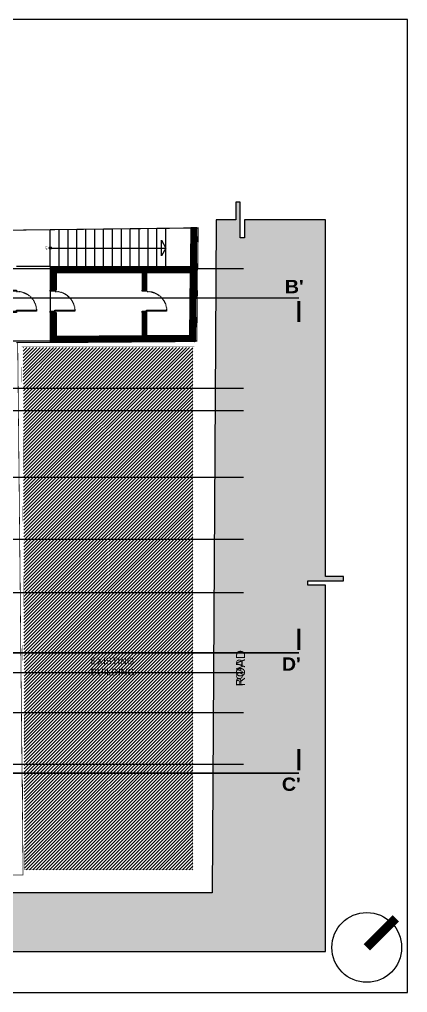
# Model space of a CAD drawing. Header units: inches. Extents: x -8790 to -5834, y -1746 to 1584.
# Drawn here: x -7896 to -7372, y 270 to 1584 of the extents above; entities that cross this region are included whole.
import ezdxf

# ---------------------------------------------------------------- set-up
doc = ezdxf.new("R2010")
doc.units = ezdxf.units.IN
doc.header["$MEASUREMENT"] = 0
for name, pattern in [('CENTERX2', [4, 2.5, -0.5, 0.5, -0.5]), ('DASHED2', [0.375, 0.25, -0.125]), ('Z-1000$0$ACAD_ISO04W100', [30, 24, -3, 0, -3]), ('Z-1001$0$CENTERX2', [4, 2.5, -0.5, 0.5, -0.5])]:
    doc.linetypes.add(name, pattern=pattern)
for name, color, linetype in [('A-TXT-MISC', 11, 'Continuous'), ('P-HATCH', 251, 'Continuous'), ('P-RCC5-SLAB', 12, 'Continuous'), ('P-XREF', 7, 'Continuous'), ('Z-1000$0$A-TXT-MISC', 11, 'Continuous'), ('Z-1000$0$A-TXT-MISC @ 48', 11, 'Continuous'), ('Z-1000$0$A-TXT-MISC @ 64', 11, 'Continuous'), ('Z-1000$0$CN-HATCH', 252, 'Continuous'), ('Z-1000$0$P-MISC', 252, 'Continuous'), ('Z-1000$0$P-ROADMISC', 8, 'Continuous'), ('Z-1000$0$P-STAIRS', 13, 'Continuous'), ('Z-1000$0$Z-OPTIMISED BOUNDARY', 1, 'Z-1000$0$ACAD_ISO04W100'), ('Z-1001$0$Z-CLINE', 34, 'Z-1001$0$CENTERX2')]:
    doc.layers.add(name, color=color, linetype=linetype)
doc.styles.add('P-T-RM', font='GOTHIC.TTF')
doc.styles.get("Standard").update_dxf_attribs({"font": 'GOTHIC.TTF'})
doc.styles.add('Z-1000$0$Annotative', font='arial.ttf')

# ---------------------------------------------------------------- blocks, each defined once
blk = doc.blocks.new('*U60')
at = {"layer": 'Z-1000$0$A-TXT-MISC @ 48', "insert": (2191.6, 538.2), "char_height": 9, "attachment_point": 1, "rotation": 90, "style": 'Z-1000$0$Annotative'}
blk.add_mtext_dynamic_manual_height_columns('ROAD', width=69.368, gutter_width=48, heights=[0], dxfattribs=at)
at = {"layer": 'Z-1000$0$A-TXT-MISC @ 64', "insert": (2191.6, 538.2), "char_height": 12, "attachment_point": 1, "rotation": 90, "style": 'Z-1000$0$Annotative'}
blk.add_mtext_dynamic_manual_height_columns('ROAD', width=92.49, gutter_width=64, heights=[0], dxfattribs=at)
blk = doc.blocks.new('Z-1000')
at = {"layer": 'Z-1000$0$CN-HATCH'}
h = blk.add_hatch(dxfattribs=at)
h.set_pattern_fill('ANSI31', color=256, angle=-45)
h.set_pattern_definition([(45, (-1154.7943, 2116.0214), (-2.245064, 2.245064), [])])
h.paths.add_polyline_path([(1904.2, 995.4), (2133.2, 995.4), (2133.2, 289.9), (1905.9, 289.9)])
at = {"layer": 'Z-1000$0$P-MISC'}
h = blk.add_hatch(dxfattribs=at)
h.set_pattern_fill('ANGLE', color=256)
h.set_pattern_definition([(0, (0, 0), (0, 6.985), [5.08, -1.905]), (90, (0, 0), (-6.985, 4e-16), [5.08, -1.905])])
h.paths.add_polyline_path([(2312.5, 179.3), (2312.5, 674.4), (2288.5, 674.4), (2288.5, 680.4), (2336.5, 680.4), (2336.5, 686.4), (2312.5, 686.4), (2312.5, 1168), (2203.1, 1168), (2203.1, 1144), (2197.1, 1144), (2197.1, 1192), (2191.1, 1192), (2191.1, 1168), (2164.7, 1167.9), (2163.7, 1003.7), (2159.2, 258.9), (1061.3, 259), (1061.3, 225.3), (1037.3, 225.3), (1037.3, 219.3), (1085.3, 219.3), (1085.3, 213.3), (1061.3, 213.3), (1061.3, 179.3), (1599.7, 179.3), (1605.7, 179.3), (1611.7, 179.3)])
at = {"layer": 'Z-1000$0$P-MISC', "color": 5, "lineweight": -3, "true_color": 0x1a1aff, "const_width": 0.05, "elevation": -2.4}
blk.add_lwpolyline([(1902.2, 997.4), (2135.2, 997.4), (2135.2, 287.9), (1903.9, 287.9)], close=True, dxfattribs=at)
at = {"layer": 'Z-1000$0$P-MISC', "color": 1, "const_width": 12}
blk.add_lwpolyline([(2368.1, 185), (2407.4, 224.3)], dxfattribs=at)
at = {"layer": 'Z-1000$0$P-MISC'}
blk.add_circle((2368.1, 185), 47.1, dxfattribs=at)
at = {"layer": 'Z-1000$0$P-ROADMISC', "lineweight": -3}
blk.add_lwpolyline([(1611.7, 179.3), (2312.5, 179.3), (2312.5, 674.4), (2288.5, 674.4), (2288.5, 680.4), (2336.5, 680.4), (2336.5, 686.4), (2312.5, 686.4), (2312.5, 1168), (2203.1, 1168), (2203.1, 1144), (2197.1, 1144), (2197.1, 1192), (2191.1, 1192), (2191.1, 1168), (2164.7, 1167.9), (2163.7, 1003.7), (2159.2, 258.9), (1061.3, 259)], dxfattribs=at)
at = {"layer": 'Z-1000$0$P-STAIRS'}
blk.add_lwpolyline([(1005.4, 124.1), (2423.1, 124.1), (2423.1, 1438.9), (1005.4, 1438.9)], close=True, dxfattribs=at)
at = {"layer": 'Z-1000$0$P-STAIRS', "lineweight": -3, "const_width": 0.1, "elevation": -2.4}
blk.add_lwpolyline([(1904.2, 995.4), (2133.2, 995.4), (2133.2, 289.9), (1905.9, 289.9)], close=True, dxfattribs=at)
at = {"layer": 'Z-1000$0$Z-OPTIMISED BOUNDARY', "color": 1, "lineweight": -3, "ltscale": 0.01, "true_color": 0xef0b0b, "const_width": 1}
blk.add_lwpolyline([(1262.7, 1146.5), (1262.6, 785.7), (1259.3, 753.7), (1261.7, 638.6), (1245.2, 283), (1904, 283), (1896.7, 1002), (2138.7, 1003.9), (2140.6, 1157.5), (1262.7, 1146.5)], dxfattribs=at)
at = {"layer": 'Z-1000$0$A-TXT-MISC', "color": 2}
blk.add_blockref('*U60', (0, 0), dxfattribs=at)
at = {"layer": 'Z-1000$0$A-TXT-MISC @ 48', "insert": (1995.3, 576.5), "char_height": 9, "attachment_point": 1, "style": 'Z-1000$0$Annotative'}
blk.add_mtext_dynamic_manual_height_columns('EXISTING BUILDING', width=69.368, gutter_width=48, heights=[0], dxfattribs=at)
blk = doc.blocks.new('Z-1001')
at = {"layer": 'Z-1001$0$Z-CLINE', "ltscale": 0.1}
for p, q in [((1853.1804, 1102.0826), (940.9989, 1102.0826)), ((1790.0974, 1004.0826), (940.9989, 1004.0826)), ((1853.1804, 940.0826), (940.9989, 940.0826)), ((1853.1804, 910.0826), (940.9989, 910.0826)), ((1853.1804, 820.0826), (940.9989, 820.0826)), ((1853.1804, 736.0826), (940.9989, 736.0826)), ((1853.1804, 664.0826), (940.9989, 664.0826)), ((1853.1804, 556.0826), (940.9989, 556.0826)), ((1853.1804, 502.0826), (940.9989, 502.0826)), ((1853.1804, 432.0826), (940.9989, 432.0826))]:
    blk.add_line(p, q, dxfattribs=at)
blk.add_blockref('Z-1000', (-348.5703, 0))
blk = doc.blocks.new("DOOR 2'6")
for points in [[(-1867.1, 808.7), (-1865.6, 808.7), (-1865.6, 814.7), (-1867.1, 814.7)], [(-1838.6, 781.7), (-1838.6, 808.7), (-1840.1, 808.7), (-1840.1, 781.7)], [(-1838.6, 808.7), (-1837.1, 808.7), (-1837.1, 814.7), (-1838.6, 814.7)]]:
    blk.add_lwpolyline(points, close=True)
at = {"linetype": 'DASHED2', "ltscale": 0.2}
blk.add_arc((-1839.2, 808), 26.4, 178.6076, 268.1193, dxfattribs=at)
blk = doc.blocks.new('A$C6D9B0E44')
at = {"layer": 'P-RCC5-SLAB', "linetype": 'CENTERX2', "const_width": 4}
for points in [[(504.2, 946.9), (475.6, 946.9)], [(-34.9, 775.6), (-34.9, 747)], [(1031.3, 775.6), (1031.3, 747)], [(-34.9, 304.1), (-34.9, 332.8)], [(1031.3, 304.1), (1031.3, 332.8)], [(-34.9, 141.5), (-34.9, 170.1)], [(1031.3, 141.5), (1031.3, 170.1)], [(504.2, -143.4), (475.6, -143.4)]]:
    blk.add_lwpolyline(points, dxfattribs=at)
at = {"layer": 'P-RCC5-SLAB', "linetype": 'CENTERX2', "ltscale": 0.1, "const_width": 2}
for points in [[(508.2, -143.4), (508.2, 948.9)], [(1031.3, 779.6), (-36.9, 779.6)], [(1031.3, 300.1), (-36.9, 300.1)], [(1031.3, 137.5), (-36.9, 137.5)]]:
    blk.add_lwpolyline(points, dxfattribs=at)
at = {"layer": 'A-TXT-MISC', "color": 2, "char_height": 18}
for s, insert, attachment_point in [('{\\fCentury Gothic|b1|i0|c0|p34;\\W1.1;A}', (535.1, 947.6), 3), ('{\\fCentury Gothic|b1|i0|c0|p34;\\W1.1;B}', (-21.8, 805.2), 3), ("{\\fCentury Gothic|b1|i0|c0|p34;\\W1.1;B'}", (1037.7, 803.9), 3), ('{\\fCentury Gothic|b1|i0|c0|p34;\\W1.1;D}', (-18.8, 274.5), 9), ("{\\fCentury Gothic|b1|i0|c0|p34;\\W1.1;D'}", (1033.7, 275.9), 9), ("{\\fCentury Gothic|b1|i0|c0|p34;\\W1.1;C'}", (1033.7, 113.3), 9), ('{\\fCentury Gothic|b1|i0|c0|p34;\\W1.1;C}', (-18.8, 111.9), 9), ("{\\fCentury Gothic|b1|i0|c0|p34;\\W1.1;A'}", (541.7, -125.9), 3)]:
    blk.add_mtext_dynamic_manual_height_columns(s, width=254.767, gutter_width=1, heights=[0], dxfattribs=dict(at, insert=insert, attachment_point=attachment_point))

msp = doc.modelspace()

# ---------------------------------------------------------------- hatches: boundary and pattern name
at = {"layer": 'P-HATCH', "lineweight": -3, "true_color": 0xb3b3b3, "transparency": 33554687}
h = msp.add_hatch(dxfattribs=at)
h.set_pattern_fill('ANSI32', color=253)
h.set_pattern_definition([(45, (-8032.19534, 434.51756), (-0.26516504, 0.26516504), []), (45, (-8032.01856, 434.51756), (-0.26516504, 0.26516504), [])])
h.paths.add_polyline_path([(-7854.3, 1250.6), (-7854.3, 1218.6), (-7846.3, 1218.6), (-7846.3, 1242.6), (-7730.3, 1242.6), (-7730.3, 1218.6), (-7724.3, 1218.6), (-7724.3, 1242.6), (-7665.3, 1242.6), (-7666.3, 1157.3), (-7724.3, 1156.8), (-7724.3, 1188.6), (-7730.3, 1188.6), (-7730.3, 1156.8), (-7846.3, 1155.9), (-7846.3, 1188.6), (-7854.3, 1188.6), (-7854.3, 1147.8), (-7658.4, 1149.3), (-7656.5, 1302.9), (-7664.5, 1302.8), (-7665.2, 1250.6)])

# ---------------------------------------------------------------- linework, layer by layer
at = {"layer": 'P-HATCH', "lineweight": -3}
for p, q in [((-7946.1, 1299.4), (-7654.5, 1303)), ((-7854.3, 1250.6), (-7854.3, 1300.5)), ((-7842.3, 1250.6), (-7842.3, 1300.7)), ((-7854.3, 1250.6), (-7900.1, 1250.6)), ((-7854.3, 1218.6), (-7854.3, 1188.6))]:
    msp.add_line(p, q, dxfattribs=at)
at = {"layer": 'P-HATCH', "lineweight": -3, "ltscale": 20}
for p, q in [((-7758.3, 1250.6), (-7758.3, 1301.7)), ((-7746.3, 1250.6), (-7746.3, 1301.9)), ((-7734.3, 1250.6), (-7734.3, 1302)), ((-7722.3, 1250.6), (-7722.3, 1302.2)), ((-7710.3, 1250.6), (-7710.3, 1302.3)), ((-7698.3, 1250.6), (-7698.3, 1302.5)), ((-7830.3, 1250.6), (-7830.3, 1300.8)), ((-7818.3, 1250.6), (-7818.3, 1301)), ((-7806.3, 1250.6), (-7806.3, 1301.1)), ((-7794.3, 1250.6), (-7794.3, 1301.3)), ((-7782.3, 1250.6), (-7782.3, 1301.4)), ((-7770.3, 1250.6), (-7770.3, 1301.6))]:
    msp.add_line(p, q, dxfattribs=at)
at = {"layer": 'P-HATCH'}
for p, q in [((-7664.5, 1302.8), (-7665.2, 1250.6)), ((-7656.5, 1302.9), (-7664.5, 1302.8)), ((-7656.5, 1302.9), (-7658.4, 1149.3)), ((-7854.3, 1275.6), (-7698.3, 1275.6)), ((-7854.3, 1250.6), (-7854.3, 1218.6)), ((-7854.3, 1250.6), (-7665.2, 1250.6)), ((-7846.3, 1242.6), (-7846.3, 1218.6)), ((-7846.3, 1242.6), (-7730.3, 1242.6)), ((-7730.3, 1242.6), (-7730.3, 1218.6)), ((-7724.3, 1242.6), (-7665.3, 1242.6)), ((-7724.3, 1242.6), (-7724.3, 1218.6)), ((-7665.3, 1242.6), (-7666.3, 1157.3)), ((-7854.3, 1218.6), (-7846.3, 1218.6)), ((-7730.3, 1218.6), (-7724.3, 1218.6)), ((-7854.3, 1188.6), (-7846.3, 1188.6)), ((-7854.3, 1188.6), (-7854.3, 1147.8)), ((-7846.3, 1188.6), (-7846.3, 1155.9)), ((-7730.3, 1188.6), (-7724.3, 1188.6)), ((-7730.3, 1188.6), (-7730.3, 1156.8)), ((-7724.3, 1188.6), (-7724.3, 1156.8)), ((-7666.3, 1157.3), (-7724.3, 1156.8)), ((-7658.4, 1149.3), (-7854.3, 1147.8)), ((-7730.3, 1156.8), (-7846.3, 1155.9))]:
    msp.add_line(p, q, dxfattribs=at)
at = {"layer": 'P-HATCH', "ltscale": 0.01}
msp.add_line((-7854.3, 1147.8), (-7900.1, 1147.4), dxfattribs=at)
at = {"layer": 'P-HATCH'}
msp.add_lwpolyline([(-7698.3, 1275.6), (-7704.3, 1265.1), (-7704.3, 1286.1)], close=True, dxfattribs=at)
msp.add_circle((-7854.3, 1275.6), 1.59, dxfattribs=at)

# ---------------------------------------------------------------- block references
at = {"layer": 'P-HATCH', "xscale": -1, "rotation": 90}
for p in [(-7091.4, -648.5), (-7039.7, -648.5), (-6915.7, -648.5)]:
    msp.add_blockref("DOOR 2'6", p, dxfattribs=at)
at = {"layer": 'P-XREF', "lineweight": -3, "ltscale": 10}
msp.add_blockref('Z-1001', (-9446.5, 145.6), dxfattribs=at)
at = {"layer": 'P-XREF'}
msp.add_blockref('A$C6D9B0E44', (-8549.9, 428.6), dxfattribs=at)

# ---------------------------------------------------------------- texts
at = {"layer": 'P-HATCH', "lineweight": -3, "insert": (-7858.2, 1275.7), "char_height": 3, "attachment_point": 2, "rotation": 270, "style": 'P-T-RM'}
msp.add_mtext_dynamic_manual_height_columns('UP', width=78.274, gutter_width=30, heights=[0], dxfattribs=at)

doc.saveas('drawing.dxf')
